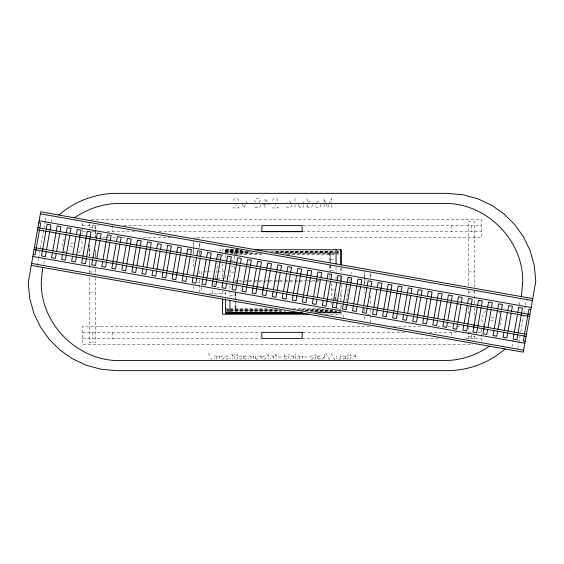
<?xml version="1.0" encoding="UTF-8"?>
<svg xmlns="http://www.w3.org/2000/svg" width="564" height="564" viewBox="0 0 564 564"><rect width="100%" height="100%" fill="white"/><g stroke="black" fill="none" stroke-linecap="round" stroke-linejoin="round"><path stroke-width="0.42" stroke-dasharray="2.82 2.11" d="M89.605 266.145L89.605 260.892M89.605 256.07L89.605 245.121L89.605 256.162M95.647 257.388L95.647 249.944L95.647 257.826M193.36 253.553L193.36 247.561M193.36 246.701L193.36 241.561M199.402 252.693L199.402 255.266L199.402 252.129M199.402 247.561L199.402 243.274M364.598 284.467L364.598 277.615M364.598 276.762L364.598 272.482M370.64 277.615L370.64 273.336M37.358 265.63L38.549 258.869M38.697 258.023L39.889 251.276M40.488 247.885L43.534 230.613M43.985 228.067L45.169 221.321M45.324 220.475L46.22 215.363M43.752 264.199L44.655 259.073M51.127 222.371L52.029 217.246M212.438 293.668L213.192 289.367M213.953 285.074L214.405 282.493M215.166 278.193L217.894 262.718M218.649 258.418L219.107 255.837M219.861 251.544L221.074 244.663M343.229 317.617L344.139 312.456M344.893 308.163L345.351 305.582M346.106 301.282L348.834 285.807M349.595 281.507L350.202 278.066M350.808 274.633L351.562 270.332M511.971 346.754L513.134 340.141M519.345 304.927L520.248 299.801M517.78 348.637L518.676 343.525M518.824 342.679L520.015 335.94M520.769 331.681L523.512 316.115M523.949 313.64L525.295 305.977M525.451 305.138L526.642 298.37M216.773 359.19L217.006 356.103L218.197 355.87L219.382 356.822M250.924 359.19L251.156 356.103L252.348 355.87L253.539 356.822M299.787 359.19L300.02 356.103L301.211 355.87L302.403 356.822M328.861 204.788L327.663 207.919L325.872 203.216M329.157 203.999L331.244 198.514L331.244 203.646M245.291 204.788L243.958 207.919L241.935 203.223M245.629 204.006L246.63 201.651M341.065 358.478L340.113 359.19L338.696 358.951A0.832 0.832 0 0 1 338.696 357.766L341.065 356.589L340.113 355.87L338.449 356.589M499.803 325.118L501.791 320.338L501.269 315.544M64.218 238.847L62.202 243.726L62.879 248.837M321.847 359.19L323.51 357.294L322.079 355.87M225.544 356.589L227.207 355.87L228.392 357.294L228.159 358.478L227.207 359.19L225.544 358.478M239.305 356.589L240.969 355.87L242.153 357.294L241.921 358.478L240.969 359.19L239.305 358.478M243.81 356.589L245.474 355.87L246.651 357.294L246.419 358.478L245.474 359.19L243.81 358.478M284.369 356.589L286.033 355.87L287.217 357.294L286.984 358.478L286.033 359.19L284.369 358.478M317.807 356.589L319.471 355.87L320.655 357.294L320.422 358.478L319.471 359.19L317.807 358.478M345.337 358.478L343.673 359.19L342.489 357.766L342.722 356.589L343.673 355.87L345.337 356.589M78.347 252.975C82.534 249.873 83.521 243.444 80.448 239.235M485.682 310.997C481.346 314.176 480.443 320.902 483.799 325.104M258.728 202.095L259.623 201.651A2.037 2.037 0 0 0 259.623 198.965L256.493 198.514L255.147 198.965A2.087 2.087 0 0 0 255.147 201.651L256.042 202.095M307.965 202.095L310.207 201.651L311.998 203.005M316.46 202.095L318.709 201.651L320.5 203.005M491.364 317.031C495.016 316.277 494.015 322.643 490.729 320.697M72.629 246.969C68.843 247.681 70.169 241.265 73.348 243.352M262.746 204.795L269.472 204.795M232.756 207.919L239.023 207.919L235.667 204.563M272.158 207.919L278.426 207.919L275.07 204.563M91.361 219.544L481.444 219.544L481.444 237.677L194.383 237.677M82.555 225.593L98.756 225.593M123.791 225.593L260.977 225.593M303.023 225.593L481.444 225.593M89.605 227.602L95.647 227.609L95.647 237.24L95.647 225.015M82.555 231.635L85.911 231.635M92.193 231.635L95.647 231.635M107.082 231.635L134.754 231.635M158.963 231.635L260.977 231.635M302.149 231.635L481.444 231.635M102.81 237.677L105.447 237.677M106.328 237.677L108.972 237.677M112.49 237.677L116.015 237.677M122.177 237.677L126.583 237.677M143.312 237.677L170.61 237.677M193.36 238.142L199.402 238.142M238.713 249.767L222.568 249.767L222.568 258.559M225.586 249.894L238.713 249.894M225.586 250.056L238.713 250.056M229.943 250.275L242.224 250.275M225.586 250.564L242.224 250.564M225.586 250.909L242.224 250.909M225.586 251.311L245.728 251.311M271.164 251.311L335.192 251.311M336.941 251.311L338.682 251.311M225.586 251.77L250.113 251.77M275.549 251.77L335.192 251.77M336.941 251.77L338.682 251.77M250.049 251.918L234.201 251.918L234.201 253.842M275.57 251.918L330.144 251.918L330.144 263.021M229.943 252.08L250.113 252.08M275.549 252.08L336.066 252.08M225.586 252.277L250.113 252.277M275.549 252.277L335.192 252.277M336.066 252.277L338.682 252.277M225.586 252.841L253.624 252.841M279.06 252.841L335.192 252.841M336.941 252.841L338.682 252.841M230.824 253.455L258.89 253.455M283.445 253.455L335.192 253.455M336.941 253.455L338.682 253.455M330.144 253.511L329.771 253.511L329.771 263.021M234.328 254.011L263.275 254.011M286.956 254.011L335.192 254.011M234.328 254.11L263.275 254.11M286.956 254.11L335.192 254.11M336.941 254.11L338.682 254.11M329.771 254.752L330.638 254.752L330.638 262.62M330.638 259.722L336.017 259.722M230.394 260.512L234.201 260.512M230.754 266.307L233.179 266.307M331.406 270.854L336.017 270.854M89.605 271.926L95.647 271.926M206.558 271.869L201.369 271.869L201.369 275.895M207.425 271.869L212.614 271.869M217.803 271.869L223.859 271.869M468.353 271.926L474.394 271.926M234.201 272.102L230.394 272.102L230.394 270.41M214.341 278.263L216.075 278.263M216.936 278.263L225.586 278.263M364.598 279.984L367.185 279.984M235.082 280.703L237.726 280.703M238.607 280.703L242.125 280.703M245.643 280.703L248.287 280.703M249.168 280.703L254.449 280.703M255.33 280.703L258.848 280.703M259.729 280.703L265.009 280.703M265.891 280.703L268.534 280.703M269.409 280.703L275.57 280.703M276.452 280.703L279.095 280.703M279.977 280.703L306.379 280.703M307.26 280.703L319.584 280.703M242.555 281.288L235.512 281.288L235.512 281.781M243.436 281.288L273.364 281.288M274.245 281.288L283.925 281.288M284.806 281.288L294.493 281.288M295.374 281.288L298.011 281.288M298.892 281.288L304.172 281.288M309.453 281.288L314.733 281.288M315.614 281.288L319.139 281.288M197.675 282.458L199.402 282.458M216.936 287.45L220.397 287.45M331.463 289.889L335.263 289.889M89.605 292.074L95.647 292.074M468.353 292.074L474.394 292.074M209.152 293.844L225.586 293.844M229.943 295.684L235.026 295.684M235.893 307.239L235.026 307.239L235.026 301.458M235.512 308.48L235.893 308.48L235.893 301.352M225.586 308.614L229.076 308.614M229.943 308.614L268.534 308.614M293.09 308.712L321.156 308.614M336.066 308.614L340.423 308.614M226.46 309.269L229.076 309.269M229.943 309.269L272.92 309.269M297.475 309.269L324.667 309.269M338.682 309.269L340.423 309.269M226.46 309.876L229.076 309.876M230.824 309.876L277.305 309.876M300.986 309.876L329.052 309.876M276.889 310.073L235.512 310.073L235.512 302.741M300.654 310.073L328.819 310.073M226.46 310.44L280.816 310.44M305.371 310.44L332.563 310.44M229.943 310.637L280.816 310.637M305.371 310.637L332.563 310.637M226.46 310.954L229.076 310.954M229.943 310.954L285.201 310.954M310.637 310.954L336.066 310.954M226.46 311.413L229.076 311.413M229.943 311.413L285.201 311.413M310.637 311.413L336.066 311.413M314.141 311.814L340.423 311.814M314.141 312.16L340.423 312.16M317.652 312.442L340.423 312.442M317.652 312.667L340.423 312.667M317.652 312.83L340.423 312.83M340.423 312.921L317.652 312.921L340.423 312.957L340.423 304.179M325.583 314.233L341.431 314.233L341.431 312.477M367.185 314.233L370.64 314.233M369.617 326.323L82.555 326.323L82.555 344.449L472.639 344.449M393.39 326.323L420.688 326.323M437.417 326.323L441.824 326.323M447.985 326.323L451.503 326.323M456.791 326.323L461.19 326.323M82.555 332.365L260.977 332.365M303.023 332.365L405.037 332.365M429.246 332.365L456.918 332.365M468.353 332.365L471.807 332.365M478.089 332.365L481.444 332.365M468.353 336.391L474.394 336.398M82.555 338.407L260.977 338.407M302.149 338.407L440.209 338.407M465.244 338.407L481.444 338.407M231.473 354.206L232.417 354.446L232.664 355.158L232.664 359.19M267.047 354.206L267.999 354.446L268.238 355.158L268.238 359.19M274.879 354.206L275.831 354.446L276.071 355.158L276.071 359.19M231.712 355.87L233.369 355.87M236.457 355.87L238.114 355.87M259.228 355.87L260.413 356.103L261.132 357.294M267.287 355.87L268.943 355.87M271.566 355.87L272.75 356.103L273.462 357.294M275.119 355.87L276.776 355.87M314.726 355.87L316.383 355.87M346.994 355.87L348.651 355.87M349.842 355.87L351.499 355.87M278.2 357.054L282.479 357.054M304.292 357.054L308.571 357.054M236.217 359.19L237.162 358.951L237.409 358.246L237.409 354.206M314.486 359.19L315.438 358.951L315.678 358.246L315.678 354.206M346.754 359.19L347.699 358.951L347.939 358.246L347.939 354.206M349.595 359.19L350.547 358.951L350.787 358.246L350.787 354.206M44.908 222.808L46.608 223.104M517.385 340.896L519.091 341.192M298.567 206.128L300.802 207.919L302.149 207.919L303.044 207.474L303.502 204.64M255.429 358.246L256.613 359.19L257.797 358.951L258.044 355.87M307.07 206.579L308.861 207.919L310.207 207.919L311.998 206.579L312.442 204.337M291.419 203.005L289.628 201.651L288.274 201.651A2.517 2.517 0 0 0 286.928 202.547M286.484 206.579L288.274 207.919L289.628 207.919L291.419 206.579L291.856 204.337M355.531 356.822L354.34 355.87L353.156 356.103L352.916 359.19M323.51 357.294L324.462 358.246M299.787 356.822L298.603 355.87L297.411 356.103L297.172 359.19M293.386 356.822L292.194 355.87L291.003 356.103L290.77 359.19M250.924 356.822L249.739 355.87L248.555 356.103L248.308 359.19M216.773 356.822L215.589 355.87L214.398 356.103L214.158 359.19M498.928 311.871L500.064 313.224M64.183 251.114L65.072 252.129M267.484 202.004L264.995 198.514L264.995 204.006M331.103 353.254L335.361 360.847M325.879 353.254L330.144 360.847M208.468 353.254L211.881 359.331M325.576 202.434L324.081 198.514L324.081 203.646M481.444 328.911L481.444 341.001M474.394 287.33L474.394 221.56L468.353 221.56L468.353 286.456M474.394 290.841L474.394 303.46M474.394 307.838L474.394 318.879M474.394 335.82L474.394 340.825M471.37 225.593L471.37 231.635M471.37 334.953L471.37 338.407M468.353 290.319L468.353 295.578M468.353 306.612L468.353 314.056M468.353 326.76L468.353 338.985M451.228 225.593L451.228 231.635M451.228 332.365L451.228 336.68M370.64 273.272L370.64 277.467M370.64 295.79L370.64 305.455M370.64 309.84L370.64 322.594M364.598 270.748L364.598 284.376M364.598 287.034L364.598 293.167M364.598 308.748L364.598 311.885M364.598 316.601L364.598 320.951M355.531 354.206L355.531 359.19M345.337 355.87L345.337 360.847M341.431 267.646L341.431 272.92M341.431 284.616L341.431 300.295M341.431 305.441L341.431 307.267M340.423 268.175L340.423 272.581M340.423 276.966L340.423 279.603M340.423 292.772L340.423 300.704M336.017 266.73L336.066 279.603M336.066 293.647L336.066 299.822M336.066 310.637L336.066 312.957M335.263 297.186L335.263 299.78M334.974 296.854L334.974 299.759M331.463 283.22L331.463 299.406M331.463 302.875L331.463 304.37M331.244 204.499L331.244 207.919M330.638 265.291L330.638 272.088M330.144 265.468L330.144 270.438M329.771 265.468L329.771 270.692M329.771 274.478L329.771 277.869M324.462 354.206L324.462 359.19M324.081 204.499L324.081 207.919M320.944 204.337L320.5 206.579L318.709 207.919L317.356 207.919L315.565 206.579L315.128 204.337M317.807 355.87L317.807 359.19M307.07 198.514L307.07 203.005M307.07 204.436L307.07 207.919M303.502 201.651L303.502 203.893M302.403 355.87L302.403 359.19M298.567 203.146L298.567 207.919M295.282 355.87L295.282 359.19M295 198.514L295 203.646M295 204.499L295 207.919M293.386 355.87L293.386 359.19M288.881 355.87L288.881 359.19M284.369 354.206L284.369 359.19M277.989 200.756L277.989 200.305A2.658 2.658 0 0 0 276.198 198.514L274.407 198.514L273.054 199.423A2.059 2.059 0 0 0 273.054 202.095M273.462 355.87L273.462 359.19M264.995 204.795L264.995 207.919M261.132 355.87L261.132 359.19M260.519 204.795L260.074 207.023L258.284 207.919L255.147 207.474L254.251 206.128L254.251 204.795M255.429 355.87L255.429 359.19M253.539 355.87L253.539 359.19M243.81 355.87L243.81 359.19M238.586 200.756L238.586 200.305A2.658 2.658 0 0 0 236.795 198.514L235.005 198.514L233.651 199.423A2.059 2.059 0 0 0 233.651 202.095M235.893 293.188L235.893 298.673M235.512 291.955L235.512 298.18M235.322 292.899L235.322 298.469M235.026 293.442L235.026 298.673M234.8 355.87L234.8 359.19M234.201 256.134L234.201 262.584M234.201 266.307L234.201 270.036M229.943 249.767L229.943 254.11M229.943 269.93L229.943 280.484M229.943 285.751L229.943 297.186M225.586 249.767L225.586 259.419M225.586 275.218L225.586 279.603M225.586 291.891L225.586 296.304M222.568 263.705L222.568 278.778M222.568 291.08L222.568 296.354M219.382 355.87L219.382 359.19M201.369 287.562L201.369 292.251M199.402 243.176L199.402 247.37M199.402 271.03L199.402 275.436M199.402 279.688L199.402 291.694M193.36 241.498L193.36 246.531M193.36 248.209L193.36 253.694M193.36 258.749L193.36 267.533M193.36 285.821L193.36 290.855M112.772 225.593L112.772 231.635M112.772 332.365L112.772 338.407M95.647 268.422L95.647 273.681M95.647 277.544L95.647 342.44L89.605 342.44L89.605 276.67M92.63 225.593L92.63 229.047M92.63 332.365L92.63 338.407M89.605 223.175L89.605 228.18M89.605 260.54L89.605 273.159M82.555 222.999L82.555 234.222M224.119 357.766L223.407 358.951L222.223 359.19L221.271 358.478L221.039 357.294L221.751 356.103L222.942 355.87L223.887 356.589L224.119 357.766M265.87 357.766L265.151 358.951L263.966 359.19L263.021 358.478L262.789 357.294L263.494 356.103L264.685 355.87L265.63 356.589L265.87 357.766M313.302 357.766L312.59 358.951L311.406 359.19L310.461 358.478L310.228 357.294L310.933 356.103L312.125 355.87L313.069 356.589L313.302 357.766M235.033 354.206L234.561 354.206L235.033 354.206M289.113 354.206L288.641 354.206L289.113 354.206M295.515 354.206L295.042 354.206L295.515 354.206M230.288 358.246L229.816 358.246L230.288 358.246M270.614 358.246L270.135 358.246L270.614 358.246M337.025 358.246L336.553 358.246L337.025 358.246M336.793 356.342L336.793 356.822L336.793 356.342"/><path stroke-width="0.85" d="M39.459 229.943L35.074 254.822L33.184 254.491M39.762 228.23L40.671 223.083L38.782 222.752M45.924 231.085L41.539 255.964L45.31 256.627L46.213 251.481M46.227 229.372L47.136 224.218L50.908 224.888L49.999 230.034M46.516 249.767L49.695 231.748M52.487 252.587L51.578 257.734L55.35 258.404L56.252 253.25M52.79 250.874L55.963 232.854M56.266 231.141L57.175 225.995L60.947 226.657L60.038 231.804M56.555 251.537L59.735 233.517M62.526 254.357L61.617 259.503L65.389 260.173L66.291 255.02M62.83 252.644L66.002 234.624M66.305 232.911L67.215 227.764L70.986 228.427L70.077 233.574M66.594 253.306L69.774 235.287M72.566 256.127L71.656 261.273L75.428 261.943L76.33 256.796M72.869 254.413L76.041 236.394M76.344 234.68L77.254 229.534L81.026 230.197L76.633 255.076M82.605 257.896L81.695 263.043L85.467 263.712L86.37 258.566M82.908 256.183L87.293 231.303L91.065 231.966L86.673 256.846M92.644 259.666L91.735 264.819L95.506 265.482L96.409 260.335M92.947 257.952L96.12 239.933M96.423 238.219L97.332 233.073L101.104 233.736L100.195 238.882M96.712 258.615L99.891 240.602M102.683 261.435L101.774 266.589L105.546 267.251L109.931 242.372M102.986 259.722L106.159 241.709M106.462 239.989L107.371 234.843L111.136 235.505L110.234 240.652M116.198 243.479L111.813 268.358L115.585 269.021L116.487 263.874M116.501 241.759L117.411 236.612L121.175 237.275L120.273 242.428M116.79 262.154L119.97 244.142M122.762 264.981L121.852 270.128L125.617 270.791L126.526 265.644M123.058 263.261L126.237 245.248M126.54 243.528L127.45 238.382L131.215 239.044L130.312 244.198M126.829 263.931L130.009 245.911M132.801 266.751L131.891 271.897L135.656 272.56L136.566 267.414M133.097 265.031L136.276 247.018M136.58 245.298L137.489 240.151L141.254 240.821L140.351 245.967M136.869 265.7L140.048 247.681M142.833 268.52L141.931 273.667L145.695 274.33L146.605 269.183M143.136 266.8L146.316 248.787M146.619 247.067L147.528 241.921L151.293 242.59L146.908 267.47M152.872 270.29L151.97 275.436L155.734 276.099L156.644 270.953M153.175 268.577L156.355 250.557M156.658 248.844L157.567 243.69L161.332 244.36L160.43 249.507M156.947 269.239L160.127 251.22M162.911 272.059L162.009 277.206L165.774 277.869L166.683 272.722M163.215 270.346L167.607 245.46L171.371 246.13L170.469 251.276M166.986 271.009L170.166 252.989M172.951 273.829L172.048 278.976L175.813 279.645L180.205 254.759M173.254 272.116L176.433 254.096M176.736 252.383L177.646 247.236L181.411 247.899L180.508 253.046M186.472 255.866L182.087 280.745L185.852 281.415L186.762 276.261M186.776 254.152L187.685 249.006L191.45 249.669L190.547 254.815M187.065 274.548L190.244 256.535M193.029 277.368L192.127 282.515L195.891 283.184L196.801 278.038M193.332 275.655L196.512 257.635M196.815 255.922L197.724 250.776L201.489 251.438L200.58 256.585M197.104 276.318L200.283 258.305M202.793 279.088L201.884 284.242L205.656 284.905L206.565 279.758M203.096 277.375L206.269 259.355M206.572 257.642L207.481 252.496L211.253 253.158L210.344 258.305M206.868 278.038L210.041 260.025M212.832 280.858L211.923 286.011L215.695 286.674L216.604 281.528M213.136 279.145L216.308 261.132M216.611 259.412L217.521 254.265L221.292 254.928L220.383 260.074M216.9 279.807L220.08 261.795M222.872 282.634L221.962 287.781L225.734 288.444L226.643 283.297M223.175 280.914L226.347 262.902M226.65 261.181L227.56 256.035L231.332 256.698L226.939 281.577M232.911 284.404L232.001 289.551L235.773 290.213L236.683 285.067M233.214 282.684L237.599 257.804L241.371 258.467L240.461 263.621M236.979 283.354L240.158 265.334M242.95 286.174L242.041 291.32L245.812 291.983L246.715 286.836M243.253 284.453L247.638 259.574L251.41 260.244L250.501 265.39M247.018 285.123L250.197 267.103M252.989 287.943L252.08 293.09L255.852 293.752L260.237 268.873M253.292 286.223L256.465 268.21M256.768 266.49L257.678 261.343L261.449 262.013L260.54 267.16M266.504 269.98L262.119 294.859L265.891 295.522L266.793 290.375M266.807 268.267L267.717 263.113L271.488 263.783L270.579 268.929M267.096 288.662L270.276 270.642M273.068 291.482L272.158 296.629L275.93 297.291L276.832 292.145M273.371 289.769L276.543 271.749M276.846 270.036L277.756 264.883L281.528 265.552L280.618 270.699M277.135 290.432L280.315 272.412M283.107 293.252L282.197 298.398L285.969 299.068L286.872 293.914M283.41 291.539L286.582 273.519M286.886 271.806L287.795 266.659L291.567 267.322L290.657 272.468M287.175 292.201L290.354 274.182M293.146 295.021L292.237 300.168L296.008 300.838L296.911 295.684M293.449 293.308L296.622 275.288M296.925 273.575L297.834 268.429L301.606 269.091L297.214 293.971M303.185 296.791L302.276 301.937L306.048 302.607L306.95 297.461M303.488 295.078L306.661 277.058M306.964 275.345L307.873 270.198L311.645 270.861L310.736 276.007M307.253 295.74L310.433 277.728M313.224 298.56L312.315 303.714L316.087 304.377L316.989 299.23M313.528 296.847L316.7 278.827M317.003 277.114L317.913 271.968L321.677 272.631L320.775 277.777M317.292 297.51L320.472 279.497M323.264 300.33L322.354 305.484L326.126 306.146L330.511 281.267M323.56 298.617L326.739 280.597M327.042 278.884L327.952 273.737L331.717 274.4L330.814 279.547M333.303 302.107L332.393 307.253L336.158 307.916L337.068 302.769M333.599 300.386L336.778 282.374M337.082 280.653L337.991 275.507L341.756 276.17L340.853 281.316M337.371 301.049L340.55 283.036M343.342 303.876L342.433 309.023L346.197 309.685L347.107 304.539M343.638 302.156L346.818 284.143M347.121 282.423L348.03 277.276L351.795 277.939L350.893 283.093M347.41 302.819L350.589 284.806M353.374 305.646L352.472 310.792L356.236 311.455L357.146 306.308M353.677 303.925L356.857 285.913M357.16 284.193L358.069 279.046L361.834 279.709L360.932 284.862M357.449 304.595L360.629 286.575M363.413 307.415L362.511 312.562L366.276 313.224L367.185 308.078M363.717 305.695L366.896 287.682M367.199 285.962L368.109 280.816L371.873 281.485L370.971 286.632M367.488 306.365L370.668 288.345M373.453 309.185L372.55 314.331L376.315 314.994L377.224 309.847M373.756 307.465L376.935 289.452M377.238 287.739L378.148 282.585L381.913 283.255L377.527 308.134M383.492 310.954L382.589 316.101L386.354 316.764L387.264 311.617M383.795 309.241L388.187 284.355L391.952 285.024L391.049 290.171M387.567 309.904L390.746 291.884M393.531 312.724L392.629 317.87L396.393 318.533L400.785 293.654M393.834 311.011L397.014 292.991M397.317 291.278L398.226 286.131L401.991 286.794L401.089 291.94M403.57 314.493L402.668 319.64L406.433 320.31L407.342 315.156M403.873 312.78L407.053 294.76M407.356 293.047L408.265 287.901L412.03 288.564L411.121 293.71M407.645 313.443L410.825 295.423M417.092 296.53L412.707 321.409L416.472 322.079L417.381 316.926M417.395 294.817L418.305 289.67L422.069 290.333L421.16 295.48M417.684 315.213L420.864 297.2M423.649 318.033L422.746 323.179L426.511 323.849L427.42 318.702M423.952 316.319L427.131 298.3M427.434 296.586L428.337 291.44L432.109 292.103L431.199 297.249M427.724 316.982L430.903 298.969M433.688 319.802L432.785 324.956L436.55 325.618L437.46 320.472M433.991 318.089L437.171 300.069M437.474 298.356L438.376 293.209L442.148 293.872L441.238 299.019M437.763 318.752L440.935 300.739M443.727 321.572L442.818 326.725L446.589 327.388L447.499 322.241M444.03 319.858L447.21 301.846M447.513 300.126L448.415 294.979L452.187 295.642L447.802 320.521M453.766 323.348L452.857 328.495L456.629 329.157L457.538 324.011M454.069 321.628L458.454 296.749L462.226 297.411L461.317 302.558M457.841 322.291L461.014 304.278M463.805 325.118L462.896 330.264L466.668 330.927L467.577 325.781M464.109 323.398L467.288 305.385M467.591 303.665L468.494 298.518L472.265 299.181L471.356 304.334M467.88 324.067L471.053 306.048M477.327 307.154L472.935 332.034L476.707 332.697L481.092 307.817M477.63 305.434L478.533 300.288L482.305 300.95L481.395 306.104M487.366 308.924L482.974 333.803L486.746 334.466L487.656 329.32M487.67 307.204L488.572 302.057L492.344 302.727L491.434 307.873M487.959 327.606L491.131 309.587M493.923 330.426L493.014 335.573L496.785 336.236L497.695 331.089M494.226 328.713L497.406 310.693M497.709 308.98L498.611 303.827L502.383 304.497L501.474 309.643M497.998 329.376L501.17 311.356M503.962 332.196L503.053 337.342L506.824 338.005L507.734 332.859M504.265 330.483L507.445 312.463M507.748 310.75L508.65 305.596L512.422 306.266L511.513 311.413M508.037 331.146L511.21 313.126M514.001 333.966L513.092 339.112L516.864 339.782L517.773 334.628M514.305 332.252L517.484 314.233M517.78 312.519L518.69 307.373L522.461 308.036L518.076 332.915M524.238 335.77L523.329 340.917L525.218 341.248M524.541 334.057L528.926 309.178L530.816 309.509M42.66 267.414L41.257 282C40.495 324.011 77.811 361.327 119.822 360.572L444.178 360.572C460.266 360.579 476.263 355.468 489.397 346.183M521.34 296.586L522.743 282C523.505 239.989 486.189 202.673 444.178 203.428L119.822 203.428C103.741 203.421 87.744 208.532 74.61 217.817M58.839 215.032C74.772 201.2 95.69 193.325 116.804 193.36L447.196 193.36L463.044 194.77L477.969 198.845L491.716 205.338L504.047 214.003L514.706 224.585L523.462 236.845L530.061 250.536L534.256 265.411L535.8 281.224L523.293 352.162L31.26 265.404M505.161 348.968C489.228 362.8 468.31 370.675 447.196 370.64L116.804 370.64L100.956 369.23L86.031 365.155L72.284 358.662L59.953 349.997L49.287 339.415L40.537 327.155L33.939 313.464L29.744 298.589L28.2 282.776L40.707 211.838L532.74 298.596M261.851 231.635L302.149 231.635L302.149 225.593L261.851 225.593L261.851 231.635L302.149 231.635M254.413 249.767L341.431 249.767L341.431 265.038M225.586 312.83L302.741 312.83M225.586 312.921L302.741 312.921L225.586 312.957L225.586 298.913M309.594 314.233L222.568 314.233L222.568 298.962M40.354 213.819L532.388 300.577M39.135 220.764L531.161 307.521M37.908 227.708L529.941 314.465M37.562 229.696L529.589 316.453M34.411 247.547L526.438 334.304M34.059 249.535L526.092 336.292M32.839 256.479L524.865 343.236M31.612 263.423L523.639 350.181M340.423 249.767L340.423 264.685M336.066 249.767L336.066 263.811M229.943 300.668L229.943 312.957M302.149 332.365L261.851 332.365L261.851 338.407L302.149 338.407L302.149 332.365"/></g></svg>
